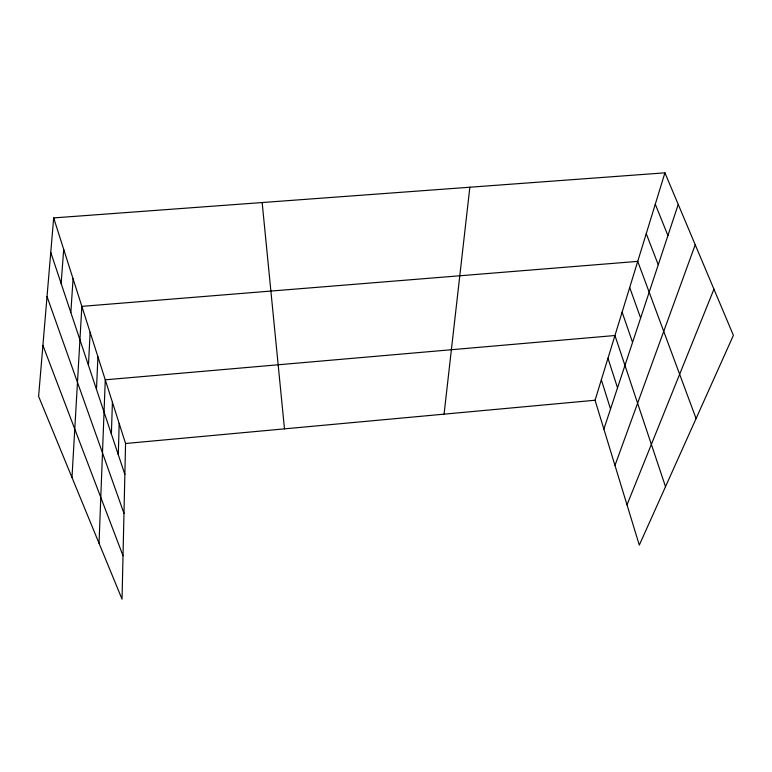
<?xml version="1.0" encoding="UTF-8"?>
<svg xmlns="http://www.w3.org/2000/svg" width="772" height="772" viewBox="0 0 772 772"><rect width="100%" height="100%" fill="white"/><g stroke="black" fill="none" stroke-linecap="round" stroke-linejoin="round"><path stroke-width="1.16" d="M53.673 217.916L125.566 443.504L122.034 599.168L38.6 396.345L53.673 217.916L664.924 172.831L733.4 335.347L639.303 545.109L595.067 400.243L664.924 172.831M118.309 454.776L119.168 423.452M111.38 434.018L112.413 402.251M99.038 543.256L105.272 379.814L614.956 335.511L665.512 486.688M96.481 389.377L97.919 356.76M88.462 365.339L90.131 332.317M71.979 477.482L81.861 306.368L637.73 261.37L696.083 418.54M70.841 312.563L73.07 278.76M61.142 283.498L63.69 249.337M444.064 414.159L469.858 187.22M603.878 429.097L678.231 204.416M614.975 465.439L695.225 244.753M626.999 504.83L713.946 289.172M125.566 443.504L595.067 400.243M655.293 204.194L667.925 235.566M646.241 233.655L658.255 264.767M42.904 345.393L123.018 555.763M629.701 287.502L640.625 318.045M47.034 296.573L123.983 513.409M622.126 312.178L632.567 342.401M50.759 252.396L124.861 474.404M607.969 358.266L617.532 387.814M601.349 379.814L610.527 409.015M262.152 202.544L284.482 428.865"/></g></svg>
